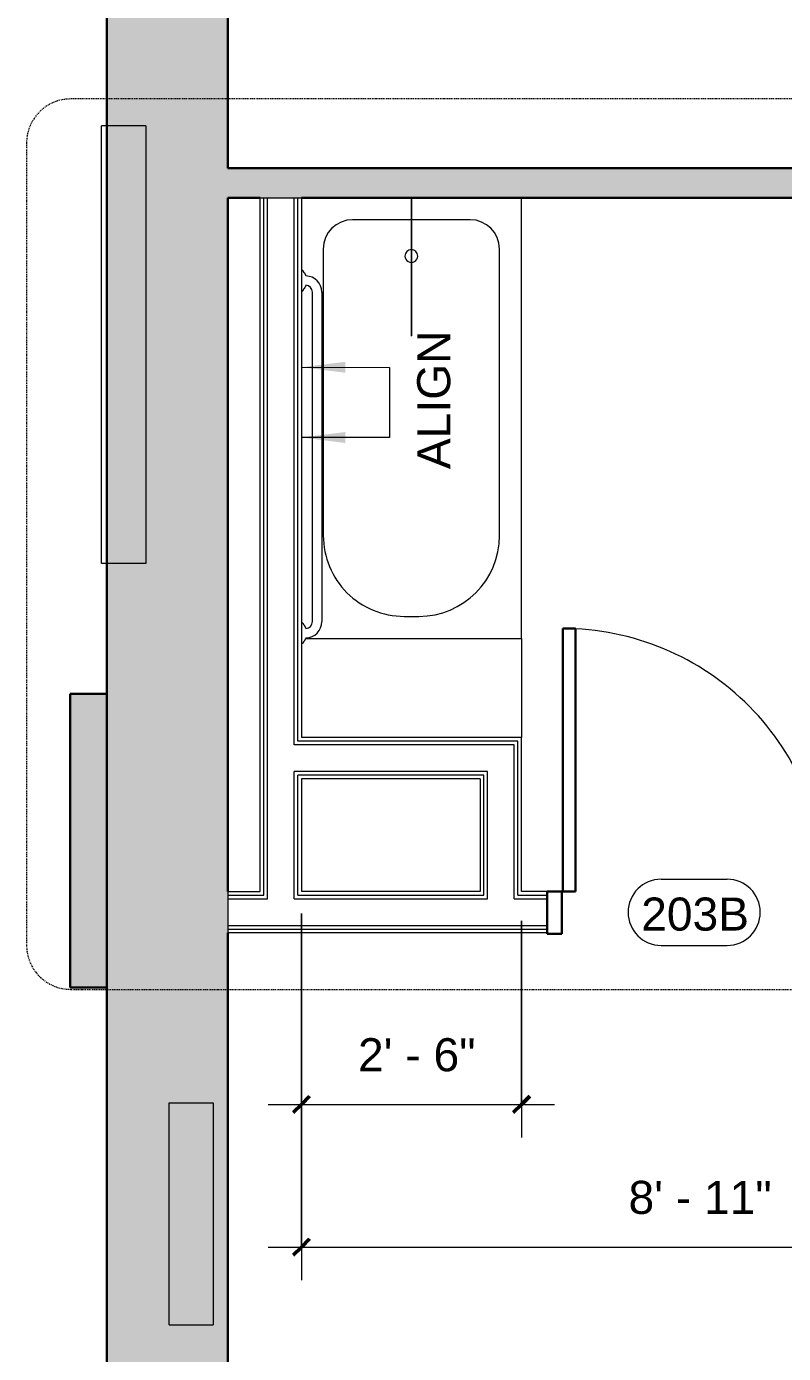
# Model space of a CAD drawing. Header units: inches. Extents: x -1176 to 1507, y -2587 to 978.
# Drawn here: x 453.3 to 556.4, y 247.8 to 428.4 of the extents above; entities that cross this region are included whole.
import ezdxf

# ---------------------------------------------------------------- set-up
doc = ezdxf.new("R2010")
doc.units = ezdxf.units.IN
doc.header["$MEASUREMENT"] = 0
doc.linetypes.add('Dash Dot 3_16_', pattern=[0.3125, 0.1875, -0.0625, 0, -0.0625])
doc.linetypes.add('IMPORT-HIDDEN', pattern=[0.5625, 0.375, -0.1875])
for name, color, linetype, lineweight in [('A-ANNO-DIMS', 211, 'Continuous', 9), ('A-ANNO-DIMS-48', 211, 'Continuous', 9), ('A-ANNO-NOTE', 131, 'Continuous', 9), ('A-ANNO-SYMB', 150, 'Continuous', 9), ('A-DETL', 90, 'Continuous', 9), ('A-DOOR', 31, 'Continuous', 18), ('A-DOOR-FRAM', 31, 'Continuous', 30), ('A-DOOR-IDEN', 31, 'Continuous', 9), ('A-WALL', 113, 'Continuous', 18), ('A-WALL-PATT', 111, 'Continuous', 18), ('G-IMPT', 8, 'Continuous', 9), ('I-FURN', 30, 'Continuous', 9), ('I-WALL', 2, 'Continuous', 18), ('P-SANR-FIXT', 6, 'Continuous', 9)]:
    doc.layers.add(name, color=color, linetype=linetype, lineweight=lineweight)
doc.styles.add('Swis721 Lt BT', font='swissl.ttf', dxfattribs={"height": 4.5})
doc.styles.add('Swis721 Lt BT_1', font='swissl.ttf', dxfattribs={"height": 0.09375})
doc.dimstyles.new('OTJ_-_3_32__Linear', dxfattribs={"dimscale": 12, "dimtxt": 4.748918, "dimasz": 0.1875, "dimexe": 0.375, "dimexo": 0.25, "dimgap": 0.25, "dimtad": 1, "dimdec": 1, "dimrnd": 0.5, "dimzin": 3, "dimdsep": 46, "dimlunit": 4, "dimtxsty": 'Swis721 Lt BT', "dimblk1": 'OBLIQUE', "dimblk2": 'OBLIQUE', "dimsah": 1, "dimcen": 0.09, "dimdle": 0.375, "dimazin": 0, "dimtfac": 1, "dimtdec": 4, "dimtix": 1, "dimtmove": 0, "dimatfit": 3, "dimfxl": 1, "dimtvp": 1, "dimtfill": 1, "dimfrac": 2, "dimtolj": 1, "dimtzin": 0, "dimarcsym": 2})

# ---------------------------------------------------------------- blocks, each defined once
blk = doc.blocks.new('Single Flush - D2 3_ X 8_-8252885-2nd Floor Construction')
at = {"layer": 'A-DOOR', "lineweight": 30}
for p, q in [((16.15625, -2.8125), (17.90625, -2.8125)), ((16.15625, -38.625), (16.15625, -2.8125)), ((17.90625, -2.8125), (17.90625, -38.625)), ((17.90625, -38.625), (16.15625, -38.625))]:
    blk.add_line(p, q, dxfattribs=at)
at = {"layer": 'A-DOOR', "lineweight": 9}
blk.add_arc((17.90625, -2.8125), 35.8125, 179.5, 270, dxfattribs=at)
at = {"layer": 'A-DOOR-FRAM'}
for p, q in [((-20, 2.9375), (-20, -2.8125)), ((-20, 2.9375), (-18, 2.9375)), ((-18, 2.9375), (-18, -2.8125)), ((18.000004, 2.9375), (18.000004, -2.8125)), ((18.000004, 2.9375), (20.000004, 2.9375)), ((20.000004, 2.9375), (20.000004, -2.8125)), ((-20, -2.8125), (-18, -2.8125)), ((18.000004, -2.8125), (20.000004, -2.8125))]:
    blk.add_line(p, q, dxfattribs=at)
blk = doc.blocks.new('P8 - Tub-Rectangular-3D-7623825-2nd Floor Construction')
at = {"layer": 'P-SANR-FIXT'}
for p, q in [((16.28, 32.81), (-43.72, 32.81)), ((16.28, 3.41), (16.28, 32.81)), ((2.28, 29.81), (-36.72, 29.81)), ((-40.72, 25.81), (-40.72, 9.81)), ((13.28, 16.81), (13.28, 18.81)), ((-36.72, 5.81), (2.28, 5.81))]:
    blk.add_line(p, q, dxfattribs=at)
for centre, radius, start, end in [((-36.72, 25.81), 4, 90, 180), ((2.28, 18.81), 11, 360, 90), ((-35.77, 17.81), 0.875, 90, 270), ((-35.77, 17.81), 0.875, 270, 90), ((2.28, 16.81), 11, 270, 0), ((-36.72, 9.81), 4, 180, 270)]:
    blk.add_arc(centre, radius, start, end, dxfattribs=at)
blk = doc.blocks.new('Family1 - Shower head - side view_dwg-V68-2nd Floor Construction')
at = {"layer": 'G-IMPT'}
for p, q in [((114.07, 0), (119.76, 0)), ((114.07, 0), (114.1, 0)), ((114.07, 0), (119.76, 0)), ((119.72, 0), (114.1, 0)), ((116.24, 0), (116.25, 0)), ((116.24, 0), (116.24, 0)), ((116.24, 0), (116.24, 0)), ((116.24, 0), (116.24, 0)), ((116.24, 0), (116.3, 0)), ((116.28, 0), (116.24, 0)), ((116.24, 0), (116.24, 0)), ((116.24, 0), (116.24, 0)), ((116.24, 0), (116.24, 0)), ((116.25, 0), (116.24, 0)), ((116.24, 0), (116.24, 0)), ((116.24, 0), (116.24, 0)), ((116.25, 0), (116.25, 0)), ((116.25, 0), (116.25, 0)), ((116.25, 0), (116.25, 0)), ((116.25, 0), (116.25, 0)), ((116.25, 0), (116.25, 0)), ((116.25, 0), (116.25, 0)), ((116.31, 0), (116.3, 0)), ((116.3, 0), (116.3, 0)), ((116.3, 0), (116.3, 0)), ((116.3, 0), (116.3, 0)), ((116.34, 0), (116.3, 0)), ((116.31, 0), (116.31, 0)), ((116.32, 0), (116.31, 0)), ((116.31, 0), (116.31, 0)), ((116.32, 0), (116.31, 0)), ((116.32, 0), (116.32, 0)), ((116.44, 0), (116.44, 0)), ((116.44, 0), (116.44, 0)), ((116.44, 0), (116.44, 0)), ((116.44, 0), (116.44, 0)), ((116.44, 0), (116.44, 0)), ((116.44, 0), (116.44, 0)), ((116.44, 0), (116.44, 0)), ((116.44, 0), (116.45, 0)), ((116.44, 0), (116.44, 0)), ((116.44, 0), (116.44, 0)), ((116.44, 0), (116.44, 0)), ((116.44, 0), (116.44, 0)), ((116.44, 0), (116.44, 0)), ((116.44, 0), (116.44, 0)), ((116.44, 0), (116.44, 0)), ((116.44, 0), (116.44, 0)), ((116.44, 0), (116.44, 0)), ((116.44, 0), (116.44, 0)), ((116.44, 0), (116.44, 0)), ((116.44, 0), (116.44, 0)), ((116.45, 0), (116.44, 0)), ((116.44, 0), (116.44, 0)), ((116.44, 0), (116.44, 0)), ((116.44, 0), (116.44, 0)), ((116.44, 0), (116.44, 0)), ((116.44, 0), (116.44, 0)), ((116.44, 0), (116.44, 0)), ((116.44, 0), (116.44, 0)), ((116.44, 0), (116.44, 0)), ((116.44, 0), (116.44, 0)), ((116.44, 0), (116.44, 0)), ((116.44, 0), (116.44, 0)), ((116.44, 0), (116.44, 0)), ((116.45, 0), (116.44, 0)), ((116.44, 0), (116.44, 0)), ((116.44, 0), (116.44, 0)), ((116.44, 0), (116.44, 0)), ((116.44, 0), (117.39, 0)), ((116.46, 0), (116.44, 0)), ((116.44, 0), (116.46, 0)), ((116.44, 0), (116.46, 0)), ((116.45, 0), (116.45, 0)), ((116.45, 0), (116.45, 0)), ((116.45, 0), (116.45, 0)), ((116.45, 0), (116.45, 0)), ((116.45, 0), (116.45, 0)), ((116.45, 0), (116.45, 0)), ((116.45, 0), (116.45, 0)), ((116.45, 0), (116.45, 0)), ((116.45, 0), (116.45, 0)), ((116.45, 0), (116.45, 0)), ((116.45, 0), (116.45, 0)), ((116.45, 0), (116.45, 0)), ((116.45, 0), (116.45, 0)), ((116.45, 0), (116.45, 0)), ((116.46, 0), (116.45, 0)), ((116.45, 0), (116.46, 0)), ((116.46, 0), (116.45, 0)), ((116.45, 0), (116.46, 0)), ((116.45, 0), (116.45, 0)), ((116.45, 0), (116.45, 0)), ((116.45, 0), (116.45, 0)), ((116.45, 0), (116.45, 0)), ((116.45, 0), (116.45, 0)), ((116.45, 0), (116.45, 0)), ((116.45, 0), (116.45, 0)), ((116.45, 0), (116.45, 0)), ((116.45, 0), (116.45, 0)), ((116.45, 0), (116.45, 0)), ((116.45, 0), (116.45, 0)), ((116.45, 0), (116.45, 0)), ((116.46, 0), (116.45, 0)), ((116.45, 0), (116.46, 0)), ((116.45, 0), (116.45, 0)), ((116.45, 0), (116.45, 0)), ((116.45, 0), (116.45, 0)), ((116.45, 0), (116.45, 0)), ((116.45, 0), (116.45, 0)), ((116.45, 0), (116.45, 0)), ((116.45, 0), (116.45, 0)), ((116.45, 0), (116.45, 0)), ((116.46, 0), (116.45, 0)), ((116.45, 0), (116.46, 0)), ((116.45, 0), (116.45, 0)), ((116.45, 0), (116.45, 0)), ((116.45, 0), (116.45, 0)), ((116.45, 0), (116.45, 0)), ((116.45, 0), (116.45, 0)), ((116.45, 0), (116.45, 0)), ((116.45, 0), (116.45, 0)), ((116.45, 0), (116.45, 0)), ((116.45, 0), (116.45, 0)), ((116.45, 0), (116.45, 0)), ((116.46, 0), (116.45, 0)), ((116.45, 0), (116.46, 0)), ((116.45, 0), (116.46, 0)), ((116.46, 0), (116.45, 0)), ((116.45, 0), (116.45, 0)), ((116.45, 0), (116.45, 0)), ((116.45, 0), (116.45, 0)), ((116.45, 0), (116.45, 0)), ((116.45, 0), (116.45, 0)), ((116.45, 0), (116.45, 0)), ((116.45, 0), (116.45, 0)), ((116.45, 0), (116.45, 0)), ((116.45, 0), (116.45, 0)), ((116.45, 0), (116.45, 0)), ((116.45, 0), (116.45, 0)), ((116.45, 0), (116.45, 0)), ((116.45, 0), (116.45, 0)), ((116.46, 0), (116.46, 0)), ((116.46, 0), (116.46, 0)), ((116.46, 0), (116.46, 0)), ((116.46, 0), (116.46, 0)), ((116.46, 0), (116.46, 0)), ((116.46, 0), (116.46, 0)), ((116.46, 0), (116.46, 0)), ((116.46, 0), (116.46, 0)), ((116.46, 0), (116.46, 0)), ((116.46, 0), (116.47, 0)), ((116.46, 0), (116.46, 0)), ((116.46, 0), (116.46, 0)), ((116.46, 0), (116.46, 0)), ((116.46, 0), (116.46, 0)), ((116.46, 0), (116.46, 0)), ((116.46, 0), (116.46, 0)), ((116.46, 0), (116.46, 0)), ((116.46, 0), (116.46, 0)), ((116.46, 0), (116.46, 0)), ((116.46, 0), (116.46, 0)), ((116.46, 0), (116.46, 0)), ((116.46, 0), (116.46, 0)), ((116.46, 0), (116.46, 0)), ((116.46, 0), (116.46, 0)), ((116.46, 0), (116.46, 0)), ((116.46, 0), (116.46, 0)), ((116.46, 0), (116.46, 0)), ((116.46, 0), (116.46, 0)), ((116.46, 0), (116.46, 0)), ((116.46, 0), (116.46, 0)), ((116.46, 0), (116.46, 0)), ((116.46, 0), (116.46, 0)), ((116.46, 0), (116.46, 0)), ((116.46, 0), (116.46, 0)), ((116.46, 0), (116.46, 0)), ((116.46, 0), (116.46, 0)), ((116.46, 0), (116.46, 0)), ((116.46, 0), (116.46, 0)), ((116.47, 0), (116.46, 0)), ((116.46, 0), (116.47, 0)), ((116.46, 0), (116.46, 0)), ((116.47, 0), (116.47, 0)), ((116.47, 0), (116.47, 0)), ((116.47, 0), (116.48, 0)), ((116.47, 0), (116.47, 0)), ((116.47, 0), (116.47, 0)), ((116.47, 0), (116.47, 0)), ((116.47, 0), (116.48, 0)), ((116.47, 0), (116.47, 0)), ((116.47, 0), (116.47, 0)), ((116.47, 0), (116.47, 0)), ((116.48, 0), (116.47, 0)), ((117.36, 0), (116.46, 0)), ((116.48, 0), (116.48, 0)), ((116.49, 0), (116.48, 0)), ((116.48, 0), (116.48, 0)), ((116.49, 0), (116.48, 0)), ((116.48, 0), (116.48, 0)), ((116.48, 0), (116.48, 0)), ((116.49, 0), (116.48, 0)), ((116.49, 0), (116.48, 0)), ((116.48, 0), (116.48, 0)), ((116.49, 0), (116.49, 0)), ((116.49, 0), (116.49, 0)), ((116.49, 0), (116.49, 0)), ((116.49, 0), (116.49, 0)), ((116.49, 0), (116.5, 0)), ((116.49, 0), (116.49, 0)), ((116.49, 0), (116.49, 0)), ((116.49, 0), (116.5, 0)), ((116.49, 0), (116.49, 0)), ((116.49, 0), (116.49, 0)), ((116.5, 0), (116.5, 0)), ((116.5, 0), (116.5, 0)), ((116.51, 0), (117.32, 0)), ((117.32, 0), (116.51, 0)), ((116.54, 0), (116.51, 0)), ((116.54, 0), (116.51, 0)), ((118.29, 0), (116.51, 0)), ((118.29, 0), (116.51, 0)), ((117.32, 0), (116.51, 0)), ((116.54, 0), (117.29, 0)), ((116.54, 0), (116.54, 0)), ((117.1, 0), (116.72, 0)), ((117.32, 0), (117.29, 0)), ((117.32, 0), (117.29, 0)), ((117.29, 0), (117.29, 0)), ((117.29, 0), (117.29, 0)), ((118.29, 0), (117.32, 0)), ((118.29, 0), (117.32, 0)), ((117.36, 0), (117.39, 0)), ((117.36, 0), (117.39, 0)), ((117.39, 0), (117.37, 0)), ((117.52, 0), (117.48, 0)), ((117.52, 0), (117.58, 0)), ((117.58, 0), (117.54, 0)), ((119.72, 0), (119.76, 0)), ((125.89, 0), (125.82, 0)), ((125.82, 0), (125.89, 0)), ((125.9, 0), (125.82, 0)), ((125.82, 0), (125.9, 0)), ((125.82, 0), (125.85, 0)), ((125.85, 0), (125.82, 0)), ((125.84, 0), (125.82, 0)), ((126.8, 0), (125.82, 0)), ((125.82, 0), (125.85, 0)), ((126.65, 0), (125.84, 0)), ((125.85, 0), (125.86, 0)), ((127.5, 0), (125.89, 0)), ((125.89, 0), (127.61, 0)), ((126.8, 0), (125.9, 0)), ((127.51, 0), (125.9, 0)), ((126.8, 0), (126.65, 0)), ((132.52, 0), (126.8, 0)), ((132.52, 0), (126.8, 0)), ((127.5, 0), (127.61, 0)), ((127.5, 0), (127.57, 0)), ((127.8, 0), (127.51, 0)), ((127.53, 0), (127.52, 0)), ((127.52, 0), (127.53, 0)), ((127.52, 0), (127.53, 0)), ((127.53, 0), (127.52, 0)), ((127.52, 0), (127.53, 0)), ((127.53, 0), (127.52, 0)), ((127.53, 0), (127.52, 0)), ((127.53, 0), (127.61, 0)), ((127.61, 0), (127.53, 0)), ((127.61, 0), (127.53, 0)), ((127.53, 0), (127.61, 0)), ((127.53, 0), (127.61, 0)), ((127.53, 0), (127.61, 0)), ((127.55, 0), (127.54, 0)), ((127.57, 0), (127.54, 0)), ((127.54, 0), (127.56, 0)), ((127.54, 0), (127.58, 0)), ((127.56, 0), (127.55, 0)), ((127.56, 0), (127.56, 0)), ((127.56, 0), (127.56, 0)), ((127.57, 0), (127.56, 0)), ((127.56, 0), (127.57, 0)), ((127.57, 0), (127.69, 0)), ((127.57, 0), (127.57, 0)), ((127.57, 0), (127.57, 0)), ((127.57, 0), (127.57, 0)), ((127.57, 0), (127.58, 0)), ((127.57, 0), (127.57, 0)), ((127.8, 0), (127.58, 0)), ((127.69, 0), (127.61, 0)), ((127.62, 0), (127.61, 0)), ((127.61, 0), (127.62, 0)), ((127.62, 0), (127.61, 0)), ((127.62, 0), (127.61, 0)), ((127.61, 0), (127.62, 0)), ((127.62, 0), (128.42, 0)), ((127.62, 0), (127.62, 0)), ((127.62, 0), (127.62, 0)), ((127.62, 0), (127.62, 0)), ((127.62, 0), (127.98, 0)), ((127.98, 0), (127.62, 0)), ((127.62, 0), (127.98, 0)), ((127.66, 0), (127.69, 0)), ((127.66, 0), (127.67, 0)), ((127.67, 0), (127.67, 0)), ((127.67, 0), (127.68, 0)), ((127.68, 0), (127.68, 0)), ((127.68, 0), (127.68, 0)), ((127.68, 0), (127.68, 0)), ((127.68, 0), (127.69, 0)), ((127.69, 0), (127.69, 0)), ((127.69, 0), (127.69, 0)), ((127.69, 0), (127.69, 0)), ((128.41, 0), (127.8, 0)), ((128.06, 0), (127.98, 0)), ((127.98, 0), (128.02, 0)), ((128.02, 0), (127.98, 0)), ((127.99, 0), (127.98, 0)), ((127.99, 0), (128, 0)), ((128, 0), (128.01, 0)), ((128.01, 0), (128, 0)), ((128, 0), (128, 0)), ((128.01, 0), (128.02, 0)), ((128.02, 0), (128.01, 0)), ((128.01, 0), (128.01, 0)), ((128.01, 0), (128.01, 0)), ((128.02, 0), (128.02, 0)), ((128.02, 0), (128.02, 0)), ((128.02, 0), (128.02, 0)), ((128.06, 0), (128.42, 0)), ((128.99, 0), (128.41, 0)), ((129.14, 0), (128.41, 0)), ((129.14, 0), (128.41, 0)), ((128.42, 0), (128.46, 0)), ((128.46, 0), (128.42, 0)), ((128.42, 0), (128.46, 0)), ((128.46, 0), (128.42, 0)), ((128.46, 0), (128.49, 0)), ((128.49, 0), (128.46, 0)), ((128.46, 0), (128.49, 0)), ((128.46, 0), (128.49, 0)), ((128.49, 0), (128.46, 0)), ((128.49, 0), (128.46, 0)), ((128.46, 0), (128.46, 0)), ((128.46, 0), (128.47, 0)), ((128.46, 0), (128.49, 0)), ((128.47, 0), (128.47, 0)), ((128.47, 0), (128.49, 0)), ((128.93, 0), (128.49, 0)), ((128.93, 0), (128.49, 0)), ((128.49, 0), (129.94, 0)), ((128.49, 0), (129.94, 0)), ((128.82, 0), (128.68, 0)), ((128.82, 0), (129.41, 0)), ((128.87, 0), (128.86, 0)), ((128.93, 0), (128.99, 0)), ((128.93, 0), (128.96, 0)), ((128.93, 0), (128.94, 0)), ((128.96, 0), (128.93, 0)), ((129.14, 0), (128.99, 0)), ((129.94, 0), (128.99, 0)), ((129.19, 0), (129.07, 0)), ((129.14, 0), (129.41, 0)), ((129.14, 0), (129.41, 0)), ((129.14, 0), (129.14, 0)), ((129.41, 0), (132.52, 0)), ((129.41, 0), (132.52, 0)), ((129.94, 0), (129.97, 0)), ((129.94, 0), (129.97, 0)), ((129.97, 0), (129.94, 0)), ((129.94, 0), (129.97, 0)), ((130.11, 0), (130.06, 0)), ((130.06, 0), (130.11, 0)), ((130.11, 0), (130.06, 0)), ((130.06, 0), (130.11, 0)), ((130.11, 0), (130.14, 0)), ((130.11, 0), (130.14, 0)), ((130.14, 0), (130.11, 0)), ((130.11, 0), (130.14, 0)), ((130.11, 0), (130.14, 0)), ((130.14, 0), (130.11, 0)), ((132.31, 0), (130.14, 0)), ((130.14, 0), (132.31, 0)), ((130.14, 0), (132.31, 0)), ((130.14, 0), (132.31, 0)), ((132.31, 0), (132.21, 0)), ((132.37, 0), (132.31, 0)), ((132.31, 0), (132.37, 0)), ((132.31, 0), (132.37, 0)), ((132.37, 0), (132.31, 0)), ((132.42, 0), (132.31, 0)), ((132.37, 0), (132.91, 0)), ((132.37, 0), (132.91, 0)), ((132.52, 0), (132.52, 0)), ((132.52, 0), (132.54, 0)), ((132.52, 0), (132.52, 0)), ((132.52, 0), (132.54, 0)), ((132.62, 0), (132.52, 0)), ((132.52, 0), (132.52, 0)), ((132.52, 0), (132.52, 0)), ((132.53, 0), (132.52, 0)), ((132.52, 0), (132.52, 0)), ((132.52, 0), (132.54, 0)), ((132.53, 0), (132.53, 0)), ((132.54, 0), (132.53, 0)), ((132.54, 0), (132.56, 0)), ((132.54, 0), (132.56, 0)), ((132.55, 0), (132.54, 0)), ((132.54, 0), (132.56, 0)), ((132.56, 0), (132.55, 0)), ((132.56, 0), (132.59, 0)), ((132.56, 0), (132.58, 0)), ((132.57, 0), (132.56, 0)), ((132.56, 0), (132.58, 0)), ((132.58, 0), (132.57, 0)), ((132.58, 0), (132.59, 0)), ((132.59, 0), (132.58, 0)), ((132.58, 0), (132.59, 0)), ((132.59, 0), (132.59, 0)), ((132.59, 0), (132.63, 0)), ((132.59, 0), (132.63, 0)), ((132.6, 0), (132.59, 0)), ((132.59, 0), (132.63, 0)), ((132.62, 0), (132.6, 0)), ((132.61, 0), (132.67, 0)), ((132.67, 0), (132.61, 0)), ((132.62, 0), (132.76, 0)), ((132.62, 0), (132.91, 0)), ((132.62, 0), (132.91, 0)), ((132.63, 0), (132.67, 0)), ((132.63, 0), (132.67, 0)), ((132.63, 0), (132.67, 0)), ((132.67, 0), (132.91, 0)), ((132.67, 0), (132.71, 0)), ((132.67, 0), (132.71, 0)), ((132.67, 0), (132.71, 0)), ((132.91, 0), (132.67, 0)), ((132.71, 0), (132.76, 0)), ((132.71, 0), (132.76, 0)), ((132.71, 0), (132.76, 0)), ((132.91, 0), (132.76, 0)), ((132.91, 0), (132.76, 0))]:
    blk.add_line(p, q, dxfattribs=at)
at = {"layer": 'G-IMPT', "flags": 128}
for points in [[(116.69, 0), (116.43, 0), (116.24, 0)], [(116.24, 0), (116.57, 0), (116.69, 0)], [(116.24, 0), (116.24, 0), (116.24, 0)], [(116.28, 0), (116.4, 0), (116.69, 0), (117.13, 0)], [(116.28, 0), (116.3, 0), (116.42, 0), (116.92, 0), (116.91, 0), (116.29, 0)], [(116.31, 0), (116.3, 0), (116.3, 0)], [(116.3, 0), (116.3, 0), (116.32, 0)], [(116.3, 0), (116.32, 0), (116.32, 0), (116.32, 0)], [(116.32, 0), (116.32, 0), (116.3, 0), (116.3, 0), (116.3, 0)], [(116.3, 0), (116.3, 0), (116.31, 0), (116.32, 0), (116.32, 0)], [(117.52, 0), (117.32, 0), (116.92, 0), (116.91, 0), (116.5, 0), (116.3, 0)], [(116.91, 0), (116.92, 0), (117.17, 0), (117.43, 0), (117.48, 0), (117.52, 0), (117.48, 0), (117.43, 0), (117.17, 0), (116.91, 0), (116.3, 0), (116.35, 0), (116.4, 0), (116.66, 0), (116.91, 0), (116.92, 0)], [(116.34, 0), (116.92, 0), (117.29, 0), (117.4, 0), (117.4, 0), (117.48, 0), (117.4, 0), (117.39, 0), (117.29, 0), (116.91, 0), (116.92, 0), (116.54, 0), (116.43, 0), (116.43, 0), (116.34, 0)], [(116.44, 0), (116.44, 0), (116.44, 0)], [(116.44, 0), (116.44, 0), (116.44, 0), (116.44, 0)], [(116.44, 0), (116.45, 0), (116.44, 0)], [(116.44, 0), (116.44, 0), (116.44, 0)], [(116.44, 0), (116.44, 0), (116.44, 0), (116.45, 0), (116.44, 0), (116.44, 0)], [(116.72, 0), (116.52, 0), (116.44, 0)], [(116.46, 0), (116.46, 0), (116.45, 0), (116.45, 0), (116.45, 0), (116.45, 0), (116.46, 0), (116.46, 0), (116.47, 0), (116.46, 0), (116.46, 0), (116.45, 0)], [(116.45, 0), (116.45, 0), (116.46, 0), (116.46, 0)], [(116.46, 0), (116.5, 0), (116.52, 0), (116.78, 0), (116.52, 0), (116.5, 0), (116.46, 0)], [(116.47, 0), (116.47, 0), (116.47, 0), (116.47, 0)], [(116.48, 0), (116.49, 0), (116.49, 0)], [(116.78, 0), (117.05, 0), (117.31, 0), (117.33, 0), (117.37, 0), (117.33, 0), (117.33, 0), (117.31, 0), (117.05, 0)], [(116.92, 0), (117.41, 0), (117.52, 0), (117.54, 0), (117.52, 0), (117.41, 0), (116.92, 0)], [(117.39, 0), (117.31, 0), (117.1, 0)], [(117.54, 0), (117.43, 0), (117.13, 0)], [(117.14, 0), (117.25, 0), (117.58, 0)], [(117.58, 0), (117.4, 0), (117.14, 0)], [(127.66, 0), (127.61, 0), (125.89, 0), (125.85, 0)], [(125.85, 0), (125.87, 0), (125.89, 0)], [(127.5, 0), (125.9, 0), (125.89, 0), (125.9, 0), (127.5, 0), (127.51, 0), (127.52, 0), (127.53, 0), (127.51, 0)], [(127.53, 0), (127.54, 0), (127.54, 0)], [(127.98, 0), (127.62, 0), (127.62, 0), (127.61, 0)], [(127.61, 0), (127.62, 0), (127.62, 0), (127.98, 0)], [(127.62, 0), (127.98, 0), (128.02, 0), (128.06, 0)], [(128.06, 0), (128.02, 0), (127.98, 0)], [(128.61, 0), (128.41, 0), (128.61, 0), (128.68, 0), (128.81, 0), (128.87, 0)], [(128.46, 0), (128.49, 0), (128.93, 0)], [(128.99, 0), (129.94, 0), (128.99, 0), (128.93, 0), (128.49, 0), (128.93, 0)], [(128.68, 0), (128.66, 0), (128.61, 0)], [(128.93, 0), (128.96, 0), (128.99, 0)], [(128.99, 0), (128.96, 0), (128.93, 0)], [(132.52, 0), (131.06, 0), (129.41, 0)], [(132.52, 0), (129.41, 0), (129.41, 0)], [(129.41, 0), (132.19, 0), (132.2, 0), (132.21, 0)], [(132.31, 0), (132.34, 0), (132.36, 0), (132.37, 0)], [(132.31, 0), (132.34, 0), (132.36, 0), (132.37, 0)], [(132.42, 0), (132.42, 0), (132.44, 0), (132.52, 0)], [(132.52, 0), (132.54, 0), (132.55, 0), (132.62, 0)], [(132.62, 0), (132.54, 0), (132.54, 0), (132.52, 0)], [(132.91, 0), (132.67, 0), (132.64, 0), (132.61, 0)], [(132.61, 0), (132.64, 0), (132.67, 0)]]:
    blk.add_lwpolyline(points, dxfattribs=at)
for points in [[(116.46, 0), (116.51, 0)], [(116.51, 0), (116.52, 0)], [(117.32, 0), (117.31, 0)], [(117.36, 0), (117.32, 0)], [(118.29, 0), (132.25, 0), (132.61, 0), (132.25, 0)], [(118.29, 0), (132.25, 0), (132.61, 0), (132.25, 0)], [(127.61, 0), (127.53, 0)], [(127.62, 0), (128.42, 0)], [(127.8, 0), (128.41, 0)], [(128.42, 0), (128.06, 0), (127.98, 0), (128.06, 0)], [(128.93, 0), (128.49, 0)], [(129.98, 0), (129.97, 0)], [(129.98, 0), (129.97, 0)], [(129.98, 0), (130.06, 0)], [(129.98, 0), (130.06, 0)], [(132.91, 0), (132.37, 0)], [(132.91, 0), (132.37, 0)], [(132.91, 0), (132.67, 0)]]:
    blk.add_lwpolyline(points, close=True, dxfattribs=at)
at = {"layer": 'G-IMPT'}
for points, knots in [([(116.3, 0), (116.3, 0), (116.3, 0), (116.3, 0), (116.3, 0), (116.3, 0), (116.3, 0), (116.3, 0), (116.3, 0), (116.3, 0), (116.3, 0), (116.3, 0), (116.3, 0), (116.3, 0), (116.3, 0), (116.3, 0), (116.3, 0)], [0, 0, 0, 0, 0.2, 0.3, 0.35, 0.4, 0.45, 0.5, 0.55, 0.6, 0.7, 0.75, 0.8, 0.85, 0.9, 1, 1, 1, 1]), ([(116.3, 0), (116.3, 0), (116.3, 0), (116.3, 0), (116.3, 0), (116.3, 0), (116.3, 0), (116.3, 0), (116.3, 0), (116.3, 0), (116.3, 0), (116.3, 0), (116.3, 0), (116.3, 0), (116.3, 0), (116.3, 0), (116.3, 0)], [0, 0, 0, 0, 0.2, 0.3, 0.35, 0.4, 0.45, 0.5, 0.55, 0.6, 0.7, 0.75, 0.8, 0.85, 0.9, 1, 1, 1, 1]), ([(116.3, 0), (116.3, 0), (116.3, 0), (116.3, 0), (116.3, 0), (116.3, 0), (116.3, 0), (116.3, 0), (116.3, 0), (116.3, 0), (116.3, 0)], [0, 0, 0, 0, 0.1, 0.2, 0.25, 0.3, 0.35, 0.4, 0.45, 0.5, 0.5, 0.5, 0.5]), ([(116.3, 0), (116.3, 0), (116.3, 0), (116.3, 0), (116.3, 0), (116.3, 0), (116.3, 0), (116.3, 0), (116.3, 0), (116.3, 0), (116.3, 0)], [0, 0, 0, 0, 0.1, 0.2, 0.25, 0.3, 0.35, 0.4, 0.45, 0.5, 0.5, 0.5, 0.5]), ([(116.32, 0), (116.32, 0), (116.32, 0), (116.32, 0), (116.32, 0), (116.32, 0), (116.32, 0), (116.32, 0), (116.32, 0), (116.32, 0), (116.32, 0), (116.32, 0), (116.32, 0), (116.32, 0), (116.32, 0), (116.32, 0), (116.32, 0), (116.32, 0), (116.32, 0), (116.32, 0)], [0, 0, 0, 0, 0.1, 0.2, 0.25, 0.3, 0.35, 0.4, 0.45, 0.5, 0.55, 0.6, 0.7, 0.75, 0.8, 0.85, 0.9, 0.95, 1, 1, 1, 1]), ([(116.32, 0), (116.32, 0), (116.32, 0), (116.32, 0), (116.32, 0), (116.32, 0), (116.32, 0), (116.32, 0), (116.32, 0), (116.32, 0), (116.32, 0), (116.32, 0), (116.32, 0), (116.32, 0), (116.32, 0), (116.32, 0), (116.32, 0)], [0, 0, 0, 0, 0.2, 0.3, 0.35, 0.4, 0.45, 0.5, 0.55, 0.6, 0.7, 0.75, 0.8, 0.85, 0.9, 1, 1, 1, 1]), ([(116.32, 0), (116.32, 0), (116.32, 0), (116.32, 0), (116.32, 0), (116.32, 0), (116.32, 0), (116.32, 0), (116.32, 0), (116.32, 0), (116.32, 0), (116.32, 0), (116.32, 0), (116.32, 0), (116.32, 0), (116.32, 0), (116.32, 0)], [0, 0, 0, 0, 0.2, 0.3, 0.35, 0.4, 0.45, 0.5, 0.55, 0.6, 0.7, 0.75, 0.8, 0.85, 0.9, 1, 1, 1, 1]), ([(116.32, 0), (116.32, 0), (116.32, 0), (116.32, 0), (116.32, 0), (116.32, 0), (116.32, 0), (116.32, 0), (116.32, 0), (116.32, 0), (116.32, 0), (116.32, 0), (116.32, 0), (116.32, 0), (116.32, 0), (116.32, 0), (116.32, 0), (116.32, 0), (116.32, 0), (116.32, 0)], [0, 0, 0, 0, 0.1, 0.2, 0.25, 0.3, 0.35, 0.4, 0.45, 0.5, 0.55, 0.6, 0.7, 0.75, 0.8, 0.85, 0.9, 0.95, 1, 1, 1, 1]), ([(116.38, 0), (116.38, 0), (116.38, 0), (116.38, 0), (116.38, 0), (116.38, 0), (116.38, 0), (116.38, 0), (116.38, 0), (116.38, 0), (116.38, 0), (116.37, 0), (116.37, 0), (116.36, 0), (116.36, 0), (116.35, 0), (116.35, 0), (116.34, 0), (116.34, 0), (116.34, 0), (116.33, 0), (116.33, 0), (116.33, 0), (116.33, 0), (116.33, 0), (116.33, 0), (116.33, 0), (116.33, 0), (116.33, 0), (116.33, 0), (116.33, 0), (116.33, 0), (116.33, 0), (116.33, 0), (116.33, 0)], [0, 0, 0, 0, 0.021739, 0.043478, 0.065217, 0.086957, 0.108696, 0.130435, 0.173913, 0.217391, 0.26087, 0.304348, 0.347826, 0.391304, 0.434783, 0.478261, 0.521739, 0.565217, 0.608696, 0.652174, 0.695652, 0.73913, 0.782609, 0.826087, 0.869565, 0.891304, 0.913043, 0.934783, 0.945652, 0.956522, 0.967391, 0.978261, 0.98913, 1, 1, 1, 1]), ([(116.37, 0), (116.37, 0), (116.37, 0), (116.37, 0), (116.37, 0), (116.37, 0), (116.37, 0), (116.37, 0), (116.37, 0), (116.37, 0), (116.37, 0), (116.36, 0), (116.36, 0), (116.36, 0), (116.35, 0), (116.35, 0), (116.34, 0), (116.34, 0), (116.34, 0), (116.34, 0), (116.33, 0), (116.33, 0), (116.33, 0), (116.33, 0), (116.33, 0), (116.33, 0), (116.33, 0), (116.33, 0), (116.33, 0), (116.33, 0), (116.33, 0)], [0, 0, 0, 0, 0.02381, 0.047619, 0.071429, 0.095238, 0.142857, 0.190476, 0.238095, 0.285714, 0.333333, 0.380952, 0.428571, 0.47619, 0.52381, 0.571429, 0.619048, 0.666667, 0.714286, 0.761905, 0.809524, 0.857143, 0.904762, 0.928571, 0.940476, 0.952381, 0.964286, 0.97619, 0.988095, 1, 1, 1, 1]), ([(116.33, 0), (116.33, 0), (116.33, 0), (116.33, 0), (116.33, 0), (116.33, 0), (116.33, 0), (116.33, 0), (116.33, 0), (116.33, 0), (116.33, 0), (116.33, 0), (116.33, 0), (116.33, 0), (116.33, 0), (116.34, 0), (116.34, 0), (116.34, 0), (116.34, 0), (116.34, 0), (116.35, 0), (116.35, 0), (116.36, 0), (116.36, 0), (116.36, 0), (116.37, 0), (116.37, 0), (116.37, 0), (116.37, 0), (116.37, 0), (116.37, 0), (116.37, 0), (116.37, 0), (116.37, 0), (116.37, 0), (116.37, 0), (116.37, 0), (116.37, 0)], [0, 0, 0, 0, 0.01, 0.02, 0.03, 0.04, 0.05, 0.06, 0.08, 0.1, 0.12, 0.16, 0.2, 0.24, 0.28, 0.32, 0.36, 0.4, 0.44, 0.48, 0.52, 0.56, 0.6, 0.64, 0.68, 0.72, 0.76, 0.8, 0.84, 0.88, 0.92, 0.94, 0.96, 0.97, 0.98, 0.99, 1, 1, 1, 1]), ([(116.33, 0), (116.33, 0), (116.33, 0), (116.33, 0), (116.33, 0), (116.33, 0), (116.33, 0), (116.33, 0), (116.33, 0), (116.33, 0), (116.33, 0), (116.33, 0), (116.33, 0), (116.34, 0), (116.34, 0), (116.34, 0), (116.35, 0), (116.35, 0), (116.36, 0), (116.36, 0), (116.37, 0), (116.37, 0), (116.38, 0), (116.38, 0), (116.38, 0), (116.38, 0), (116.38, 0), (116.38, 0), (116.38, 0), (116.38, 0), (116.38, 0), (116.38, 0), (116.38, 0), (116.38, 0), (116.38, 0), (116.38, 0)], [0, 0, 0, 0, 0.01087, 0.021739, 0.032609, 0.043478, 0.065217, 0.086957, 0.130435, 0.173913, 0.217391, 0.26087, 0.304348, 0.347826, 0.391304, 0.434783, 0.478261, 0.521739, 0.565217, 0.608696, 0.652174, 0.695652, 0.73913, 0.782609, 0.826087, 0.869565, 0.891304, 0.913043, 0.934783, 0.945652, 0.956522, 0.967391, 0.978261, 0.98913, 1, 1, 1, 1]), ([(116.91, 0), (116.89, 0), (116.86, 0), (116.82, 0), (116.79, 0), (116.77, 0), (116.75, 0), (116.73, 0), (116.72, 0), (116.71, 0), (116.7, 0), (116.69, 0), (116.69, 0), (116.69, 0), (116.69, 0)], [0, 0, 0, 0, 0.250083, 0.375128, 0.500168, 0.625194, 0.687715, 0.750232, 0.812736, 0.8752, 0.906454, 0.937688, 0.968878, 1, 1, 1, 1]), ([(116.69, 0), (116.69, 0), (116.69, 0), (116.69, 0), (116.7, 0), (116.71, 0), (116.72, 0), (116.73, 0), (116.75, 0), (116.77, 0), (116.79, 0), (116.82, 0), (116.86, 0), (116.89, 0), (116.91, 0)], [0, 0, 0, 0, 0.030973, 0.062142, 0.093379, 0.124637, 0.187124, 0.249642, 0.312168, 0.374698, 0.499749, 0.624809, 0.749872, 1, 1, 1, 1]), ([(116.78, 0), (116.78, 0), (116.77, 0), (116.75, 0), (116.74, 0), (116.73, 0), (116.73, 0), (116.72, 0), (116.72, 0)], [0, 0, 0, 0, 0.250895, 0.501694, 0.627133, 0.752503, 0.877526, 1, 1, 1, 1]), ([(117.14, 0), (117.14, 0), (117.14, 0), (117.13, 0), (117.13, 0), (117.12, 0), (117.11, 0), (117.1, 0), (117.08, 0), (117.06, 0), (117.04, 0), (117.01, 0), (116.97, 0), (116.94, 0), (116.92, 0)], [0, 0, 0, 0, 0.031125, 0.062316, 0.093551, 0.124804, 0.187268, 0.249772, 0.312288, 0.374809, 0.499834, 0.624874, 0.749918, 1, 1, 1, 1]), ([(116.92, 0), (116.94, 0), (116.97, 0), (117.01, 0), (117.03, 0), (117.06, 0), (117.08, 0), (117.09, 0), (117.11, 0), (117.12, 0), (117.13, 0), (117.13, 0), (117.14, 0), (117.14, 0), (117.14, 0)], [0, 0, 0, 0, 0.250126, 0.375189, 0.500248, 0.625297, 0.687827, 0.750353, 0.81287, 0.875357, 0.906614, 0.937851, 0.96902, 1, 1, 1, 1]), ([(117.1, 0), (117.1, 0), (117.1, 0), (117.09, 0), (117.09, 0), (117.07, 0), (117.06, 0), (117.05, 0), (117.05, 0)], [0, 0, 0, 0, 0.122474, 0.247497, 0.372867, 0.498306, 0.749105, 1, 1, 1, 1]), ([(127.51, 0), (127.52, 0), (127.53, 0), (127.54, 0), (127.55, 0), (127.56, 0), (127.56, 0), (127.57, 0), (127.57, 0), (127.57, 0), (127.58, 0), (127.58, 0), (127.58, 0), (127.58, 0), (127.58, 0), (127.58, 0), (127.58, 0), (127.58, 0), (127.58, 0), (127.58, 0), (127.58, 0), (127.58, 0)], [0, 0, 0, 0, 0.194032, 0.381185, 0.553778, 0.632598, 0.705425, 0.771554, 0.830284, 0.881003, 0.923248, 0.941054, 0.956575, 0.969765, 0.9806, 0.989062, 0.995129, 0.997258, 0.998782, 0.999696, 1, 1, 1, 1]), ([(127.98, 0), (127.98, 0), (127.98, 0), (127.98, 0), (127.98, 0), (127.98, 0), (127.98, 0), (127.98, 0), (127.98, 0), (127.98, 0), (127.98, 0), (127.98, 0)], [0.95454545, 0.95454545, 0.95454545, 0.95454545, 0.95678676, 0.9698708, 0.9806208, 0.98901886, 0.9950481, 0.99717015, 0.99869613, 0.99962918, 1, 1, 1, 1]), ([(127.98, 0), (127.98, 0), (127.98, 0), (127.98, 0), (127.98, 0), (127.98, 0), (127.98, 0), (127.98, 0), (127.98, 0), (127.98, 0), (127.98, 0), (127.98, 0)], [0.95454545, 0.95454545, 0.95454545, 0.95454545, 0.95678927, 0.96987274, 0.98062216, 0.98901969, 0.9950485, 0.99717038, 0.99869623, 0.99962921, 1, 1, 1, 1]), ([(127.98, 0), (127.98, 0), (127.98, 0), (127.98, 0), (127.98, 0), (127.98, 0), (127.98, 0), (127.98, 0), (127.98, 0), (127.98, 0), (127.98, 0), (127.98, 0)], [0.95454545, 0.95454545, 0.95454545, 0.95454545, 0.95678905, 0.96987255, 0.98062201, 0.98901959, 0.99504845, 0.99717035, 0.99869622, 0.9996292, 1, 1, 1, 1]), ([(128.06, 0), (128.06, 0), (128.06, 0), (128.06, 0), (128.06, 0), (128.06, 0), (128.06, 0), (128.06, 0), (128.06, 0), (128.06, 0), (128.06, 0), (128.06, 0)], [0.95454545, 0.95454545, 0.95454545, 0.95454545, 0.95678927, 0.96987274, 0.98062216, 0.98901969, 0.9950485, 0.99717038, 0.99869623, 0.99962921, 1, 1, 1, 1]), ([(128.82, 0), (128.82, 0), (128.82, 0), (128.82, 0), (128.82, 0), (128.83, 0), (128.83, 0), (128.84, 0), (128.86, 0), (128.88, 0), (128.91, 0), (128.94, 0), (128.96, 0), (128.97, 0)], [0, 0, 0, 0, 0.004058, 0.016221, 0.036474, 0.064783, 0.1011, 0.145369, 0.257441, 0.400177, 0.572488, 0.773074, 1, 1, 1, 1]), ([(128.97, 0), (128.96, 0), (128.95, 0), (128.93, 0), (128.91, 0), (128.89, 0), (128.88, 0), (128.87, 0)], [0, 0, 0, 0, 0.272585, 0.528748, 0.769567, 0.885766, 1, 1, 1, 1]), ([(128.87, 0), (128.88, 0), (128.92, 0), (128.96, 0), (128.99, 0)], [0, 0, 0, 0, 0.235711, 1, 1, 1, 1]), ([(128.97, 0), (128.98, 0), (129.01, 0), (129.05, 0), (129.07, 0)], [0, 0, 0, 0, 0.231855, 1, 1, 1, 1]), ([(129.07, 0), (129.07, 0), (129.06, 0), (129.05, 0), (129.04, 0), (129.03, 0), (129.02, 0), (129, 0), (129, 0), (128.99, 0)], [0, 0, 0, 0, 0.296363, 0.432541, 0.560066, 0.679433, 0.791585, 0.89787, 1, 1, 1, 1]), ([(129.14, 0), (129.18, 0), (129.28, 0), (129.37, 0), (129.41, 0)], [0, 0, 0, 0, 0.491859, 1, 1, 1, 1]), ([(129.19, 0), (129.19, 0), (129.19, 0), (129.18, 0), (129.18, 0), (129.17, 0), (129.16, 0), (129.16, 0), (129.15, 0), (129.14, 0), (129.14, 0)], [0, 0, 0, 0, 0.171628, 0.331085, 0.476873, 0.608107, 0.724824, 0.827712, 0.918452, 1, 1, 1, 1]), ([(129.19, 0), (129.23, 0), (129.3, 0), (129.38, 0), (129.41, 0)], [0, 0, 0, 0, 0.491067, 1, 1, 1, 1])]:
    blk.add_open_spline(points, degree=3, knots=knots, dxfattribs=at)
at = {"layer": 'G-IMPT', "linetype": 'IMPORT-HIDDEN'}
for points, knots in [([(132.19, 0), (132.19, 0), (132.19, 0), (132.2, 0), (132.22, 0), (132.24, 0), (132.28, 0), (132.3, 0), (132.31, 0)], [0, 0, 0, 0, 0.090901, 0.272721, 0.454541, 0.63636, 0.81818, 1, 1, 1, 1]), ([(132.31, 0), (132.33, 0), (132.35, 0), (132.38, 0), (132.41, 0), (132.43, 0), (132.44, 0), (132.44, 0), (132.44, 0)], [0, 0, 0, 0, 0.181817, 0.363633, 0.54545, 0.727266, 0.909083, 1, 1, 1, 1])]:
    blk.add_open_spline(points, degree=3, knots=knots, dxfattribs=at)
blk = doc.blocks.new('Family1 - Family1-V69-2nd Floor Construction')
at = {"extrusion": (0, 0, -1), "zscale": -1}
blk.add_blockref('Family1 - Shower head - side view_dwg-V68-2nd Floor Construction', (-132.91, 0), dxfattribs=at)
blk = doc.blocks.new('P-Grab_Bar-48in - 48 INCH-3766337-2nd Floor Construction')
at = {"layer": 'I-FURN'}
for p, q in [((490.78, 395.25), (490.92, 395.25)), ((491.39, 394.55), (491.39, 394.48)), ((490.92, 392.45), (490.78, 392.45)), ((491.39, 393.21), (491.39, 393.14)), ((492.29, 347.42), (492.29, 392.27)), ((493.56, 392.27), (493.56, 347.42)), ((490.78, 347.25), (490.92, 347.25)), ((491.39, 346.55), (491.39, 346.48)), ((491.39, 345.21), (491.39, 345.14)), ((490.92, 344.45), (490.78, 344.45))]:
    blk.add_line(p, q, dxfattribs=at)
for centre, radius, start, end in [((490.92, 395.15), 0.0934, 358.0011, 90), ((491.11, 395.16), 0.0984, 182.9558, 257.0471), ((491.04, 394.97), 0.0975, 359.156, 60.8479), ((491.23, 394.99), 0.0998, 190.0133, 253.9943), ((491.15, 394.81), 0.0983, 352.1862, 57.824), ((491.51, 394.8), 0.259, 180.2678, 237.7398), ((491.35, 394.55), 0.0327, 356.7864, 57.7398), ((491.35, 392.27), 2.21, 360, 89.1445), ((490.92, 392.54), 0.0934, 270, 1.9989), ((491.11, 392.54), 0.0984, 102.9529, 177.0442), ((491.04, 392.72), 0.0975, 299.1521, 0.844), ((491.23, 392.7), 0.0998, 106.0057, 169.9867), ((491.15, 392.88), 0.0983, 302.176, 7.8138), ((491.51, 392.89), 0.259, 122.2602, 179.7322), ((491.35, 393.14), 0.0327, 302.2602, 3.2136), ((491.35, 392.27), 0.946, 0.5765, 87.6589), ((490.92, 347.15), 0.0934, 358, 90), ((491.11, 347.16), 0.0984, 182.955, 257.045), ((491.04, 346.97), 0.0975, 359.1532, 60.8468), ((491.23, 346.99), 0.0998, 190.0117, 253.9883), ((491.15, 346.81), 0.0983, 352.1794, 57.8206), ((491.35, 347.43), 0.946, 272.3393, 359.6607), ((491.35, 347.42), 2.21, 270.8636, 359.8856), ((491.51, 346.8), 0.259, 180.2661, 237.7339), ((491.51, 344.89), 0.259, 122.2704, 179.7352), ((491.35, 346.55), 0.0327, 356.7675, 57.7339), ((491.35, 345.14), 0.0327, 302.2704, 3.2464), ((490.92, 344.54), 0.0934, 270, 2.0008), ((491.11, 344.54), 0.0984, 102.9565, 177.0456), ((491.04, 344.72), 0.0975, 299.154, 0.8489), ((491.23, 344.7), 0.0998, 106.0161, 169.9895), ((491.15, 344.88), 0.0983, 302.1818, 7.8257)]:
    blk.add_arc(centre, radius, start, end, dxfattribs=at)
blk = doc.blocks.new('Door Tag - Door Tag-41184-2nd Floor Construction')
at = {"layer": 'A-DOOR-IDEN'}
for p, q in [((-0.09375, 0.09375), (0.09375, 0.09375)), ((-0.09375, -0.09375), (0.09375, -0.09375))]:
    blk.add_line(p, q, dxfattribs=at)
for centre, start, end in [((-0.09375, 0), 90, 270), ((0.09375, 0), 270, 90)]:
    blk.add_arc(centre, 0.09375, start, end, dxfattribs=at)
blk = doc.blocks.new('DIMBLOCK2-2nd Floor Construction')
at = {"layer": 'A-ANNO-DIMS-48'}
for p, q in [((490.78, 307.67), (490.78, 257.78)), ((490.78, 262.28), (490.78, 307.67)), ((597.78, 307.67), (597.78, 257.78)), ((597.78, 262.28), (597.78, 307.67)), ((486.28, 262.28), (602.28, 262.28))]:
    blk.add_line(p, q, dxfattribs=at)
at = {"layer": 'A-ANNO-DIMS-48', "lineweight": 50}
for p, q in [((490.78, 262.28), (489.65, 261.16)), ((490.78, 262.28), (491.9, 263.41)), ((597.78, 262.28), (596.65, 261.16)), ((597.78, 262.28), (598.9, 263.41))]:
    blk.add_line(p, q, dxfattribs=at)
at = {"layer": 'A-ANNO-DIMS-48', "color": 0, "insert": (535.34, 271.29), "char_height": 4.5, "width": 21.438, "attachment_point": 1, "line_spacing_factor": 1.005062, "style": 'Swis721 Lt BT', "bg_fill": 3, "box_fill_scale": 1.25, "bg_fill_color": 256, "bg_fill_true_color": 13158600, "bg_fill_transparency": 0}
blk.add_mtext('8\' - 11"', dxfattribs=at)
blk = doc.blocks.new('_Oblique')
at = {"color": 0, "linetype": 'ByBlock', "lineweight": -2}
blk.add_line((-0.5, -0.5), (0.5, 0.5), dxfattribs=at)
blk = doc.blocks.new('Align symbol - U shaped 2016 - symbol_align 01-7835632-2nd Floor Construction')
at = {"layer": 'A-ANNO-NOTE'}
for points in [[(-0.0156, 0.125), (0.0156, 0.125), (0, 0)], [(0.1836, 0.125), (0.2148, 0.125), (0.1992, 0)]]:
    blk.add_hatch(color=256, dxfattribs=at).paths.add_polyline_path(points, flags=0)
for p, q in [((0, 0.25), (0.1992, 0.25)), ((0, 0), (0, 0.25)), ((0.1992, 0.25), (0.1992, 0))]:
    blk.add_line(p, q, dxfattribs=at)
at = {"layer": 'A-ANNO-NOTE', "insert": (0.2885, 0.3292), "char_height": 0.09375, "width": 0.4545, "attachment_point": 1, "rotation": 180.095, "style": 'Swis721 Lt BT_1'}
blk.add_mtext('ALIGN', dxfattribs=at)
blk = doc.blocks.new('DIMBLOCK3-2nd Floor Construction')
at = {"layer": 'A-ANNO-DIMS-48'}
for p, q in [((490.78, 307.67), (490.78, 277.2)), ((490.78, 281.7), (490.78, 307.67)), ((520.78, 306.67), (520.78, 277.2)), ((520.78, 281.7), (520.78, 306.67)), ((486.28, 281.7), (525.28, 281.7))]:
    blk.add_line(p, q, dxfattribs=at)
at = {"layer": 'A-ANNO-DIMS-48', "lineweight": 50}
for p, q in [((490.78, 281.7), (491.9, 282.83)), ((520.78, 281.7), (521.9, 282.83)), ((490.78, 281.7), (489.65, 280.58)), ((520.78, 281.7), (519.65, 280.58))]:
    blk.add_line(p, q, dxfattribs=at)
at = {"layer": 'A-ANNO-DIMS-48', "color": 0, "insert": (498.5, 290.71), "char_height": 4.5, "width": 17.4579, "attachment_point": 1, "line_spacing_factor": 1.005062, "style": 'Swis721 Lt BT', "bg_fill": 3, "box_fill_scale": 1.25, "bg_fill_color": 256, "bg_fill_true_color": 13158600, "bg_fill_transparency": 0}
blk.add_mtext('2\' - 6"', dxfattribs=at)

msp = doc.modelspace()

# ---------------------------------------------------------------- hatches: boundary and pattern name
at = {"layer": 'A-WALL-PATT'}
h = msp.add_hatch(color=250, dxfattribs=at)
h.paths.add_polyline_path([(480.78, -1.17), (480.78, 496.64), (464.28, 496.64), (464.28, -1.17)], flags=0)
h.paths.add_polyline_path([(472.06, 537.64), (480.78, 537.64), (480.78, 811.82), (464.28, 811.82), (464.28, 537.64)], flags=0)
for points in [[(490.78, 405.14), (495.15, 405.14), (495.15, 409.14), (480.78, 409.14), (480.78, 405.14), (490.28, 405.14)], [(459.28, 297.59), (464.28, 297.59), (464.28, 337.59), (459.28, 337.59)]]:
    msp.add_hatch(color=250, dxfattribs=at).paths.add_polyline_path(points, flags=0)
h = msp.add_hatch(color=250, dxfattribs=at)
h.paths.add_polyline_path([(1087.9, 405.14), (1087.9, 409.14), (875.24, 409.14), (875.24, 405.14), (1060.75, 405.14)], flags=0)
h.paths.add_polyline_path([(605.28, 405.14), (725.2, 405.14), (725.2, 409.14), (495.15, 409.14), (495.15, 405.14), (604.78, 405.14)], flags=0)
h.paths.add_polyline_path([(835.24, 405.14), (835.24, 409.14), (765.2, 409.14), (765.2, 405.14), (818.35, 405.14)], flags=0)

# ---------------------------------------------------------------- linework, layer by layer
at = {"layer": 'A-ANNO-SYMB', "linetype": 'Dash Dot 3_16_'}
for p, q in [((604.39, 418.58), (459.35, 418.58)), ((453.35, 412.58), (453.35, 303.36))]:
    msp.add_line(p, q, dxfattribs=at)
for centre, start, end in [((459.35, 412.58), 90, 180), ((459.35, 303.36), 180, 270)]:
    msp.add_arc(centre, 6, start, end, dxfattribs=at)
at = {"layer": 'A-DETL'}
msp.add_line((520.78, 345.14), (520.78, 331.67), dxfattribs=at)
at = {"layer": 'A-WALL', "color": 8, "lineweight": 30}
for p, q in [((464.28, 22.83), (464.28, 496.64)), ((480.78, 409.14), (480.78, 496.64)), ((725.2, 409.14), (480.78, 409.14)), ((480.78, 310.67), (480.78, 405.14)), ((480.78, 405.14), (485.15, 405.14)), ((597.78, 405.14), (490.78, 405.14)), ((480.78, 113.89), (480.78, 305.04))]:
    msp.add_line(p, q, dxfattribs=at)
at = {"layer": 'A-WALL'}
for p, q in [((463.58, 355.32), (463.58, 414.93)), ((469.58, 414.93), (463.58, 414.93)), ((469.58, 414.93), (469.58, 355.32)), ((485.15, 405.14), (490.78, 405.14)), ((485.65, 310.17), (485.65, 405.14)), ((486.15, 309.67), (486.15, 405.14)), ((489.78, 330.67), (489.78, 405.14)), ((490.28, 331.17), (490.28, 405.14)), ((469.58, 355.32), (463.58, 355.32)), ((519.78, 330.67), (489.78, 330.67)), ((520.28, 331.17), (490.28, 331.17)), ((519.78, 309.67), (519.78, 330.67)), ((520.28, 310.17), (520.28, 331.17)), ((489.78, 309.67), (489.78, 327.04)), ((516.15, 327.04), (489.78, 327.04)), ((516.15, 309.67), (516.15, 327.04)), ((490.28, 310.17), (490.28, 326.54)), ((515.65, 326.54), (490.28, 326.54)), ((515.65, 310.17), (515.65, 326.54)), ((480.78, 310.67), (480.78, 305.04)), ((480.78, 310.17), (485.65, 310.17)), ((480.78, 309.67), (486.15, 309.67)), ((489.78, 309.67), (516.15, 309.67)), ((490.28, 310.17), (515.65, 310.17)), ((519.78, 309.67), (524.28, 309.67)), ((520.28, 310.17), (524.28, 310.17)), ((480.78, 306.04), (524.28, 306.04)), ((480.78, 305.54), (524.28, 305.54)), ((472.78, 251.67), (472.78, 281.9)), ((472.78, 281.9), (478.78, 281.9)), ((478.78, 281.9), (478.78, 251.67)), ((472.78, 251.67), (478.78, 251.67))]:
    msp.add_line(p, q, dxfattribs=at)
at = {"layer": 'I-WALL'}
for p, q in [((485.15, 310.67), (485.15, 405.14)), ((490.78, 405.14), (490.78, 331.67)), ((520.78, 331.67), (490.78, 331.67)), ((520.78, 310.67), (520.78, 331.67)), ((490.78, 326.04), (490.78, 310.67)), ((515.15, 326.04), (490.78, 326.04)), ((515.15, 326.04), (515.15, 310.67)), ((480.78, 310.67), (485.15, 310.67)), ((515.15, 310.67), (490.78, 310.67)), ((524.28, 310.67), (520.78, 310.67)), ((524.28, 310.67), (524.28, 305.04)), ((524.28, 305.04), (480.78, 305.04))]:
    msp.add_line(p, q, dxfattribs=at)
at = {"layer": 'I-WALL', "color": 8, "lineweight": 30}
for p, q in [((459.28, 297.59), (459.28, 337.59)), ((459.28, 337.59), (464.28, 337.59)), ((459.28, 297.59), (464.28, 297.59))]:
    msp.add_line(p, q, dxfattribs=at)

# ---------------------------------------------------------------- block references
at = {"layer": 'A-ANNO-NOTE', "xscale": 48.00000000000001, "yscale": 48.00000000000001, "zscale": 48.00000000000001, "rotation": 269.9049699191134}
msp.add_blockref('Align symbol - U shaped 2016 - symbol_align 01-7835632-2nd Floor Construction', (490.78, 382.06), dxfattribs=at)
at = {"layer": 'A-DOOR', "rotation": 180}
msp.add_blockref('Single Flush - D2 3_ X 8_-8252885-2nd Floor Construction', (544.28, 307.85), dxfattribs=at)
at = {"layer": 'A-DOOR-IDEN', "xscale": 47.99999999999997, "yscale": 47.99999999999997, "zscale": 47.99999999999997}
msp.add_blockref('Door Tag - Door Tag-41184-2nd Floor Construction', (544.28, 307.85), dxfattribs=at)
at = {"layer": 'P-SANR-FIXT'}
for name, p, rotation in [('P8 - Tub-Rectangular-3D-7623825-2nd Floor Construction', (487.96, 361.42), 269.9999999999999), ('Family1 - Family1-V69-2nd Floor Construction', (505.78, 405.14), 270.0000000000002)]:
    msp.add_blockref(name, p, dxfattribs=dict(at, rotation=rotation))
msp.add_blockref('P-Grab_Bar-48in - 48 INCH-3766337-2nd Floor Construction', (0, 0), dxfattribs=at)

# ---------------------------------------------------------------- texts
at = {"layer": 'A-DOOR-IDEN', "insert": (537.07, 309.86), "char_height": 4.5, "width": 17.271, "attachment_point": 1, "style": 'Swis721 Lt BT'}
msp.add_mtext('203B', dxfattribs=at)

# ---------------------------------------------------------------- next in the draw order: dimensions: what is measured, and where the dimension line sits
at = {"layer": 'A-ANNO-DIMS'}
dim = msp.add_linear_dim(base=(597.78, 262.28), p1=(490.78, 310.67), p2=(597.78, 310.67), dimstyle='OTJ_-_3_32__Linear', override={"dimpost": '<>', "dimfxl": 107}, dxfattribs=at)
dim.commit()
dim.dimension.update_dxf_attribs({"geometry": 'DIMBLOCK2-2nd Floor Construction', "text_midpoint": (544.28, 267.6)})

# ---------------------------------------------------------------- next in the draw order: dimensions: what is measured, and where the dimension line sits
dim = msp.add_linear_dim(base=(520.78, 281.7), p1=(490.78, 310.67), p2=(520.78, 309.67), dimstyle='OTJ_-_3_32__Linear', override={"dimpost": '<>', "dimfxl": 30.016662}, dxfattribs=at)
dim.commit()
dim.dimension.update_dxf_attribs({"geometry": 'DIMBLOCK3-2nd Floor Construction', "text_midpoint": (505.78, 287.01)})

# ---------------------------------------------------------------- next in the draw order: linework, layer by layer
at = {"layer": 'A-ANNO-SYMB', "linetype": 'Dash Dot 3_16_'}
msp.add_line((459.35, 297.36), (604.39, 297.36), dxfattribs=at)

doc.saveas('drawing.dxf')
